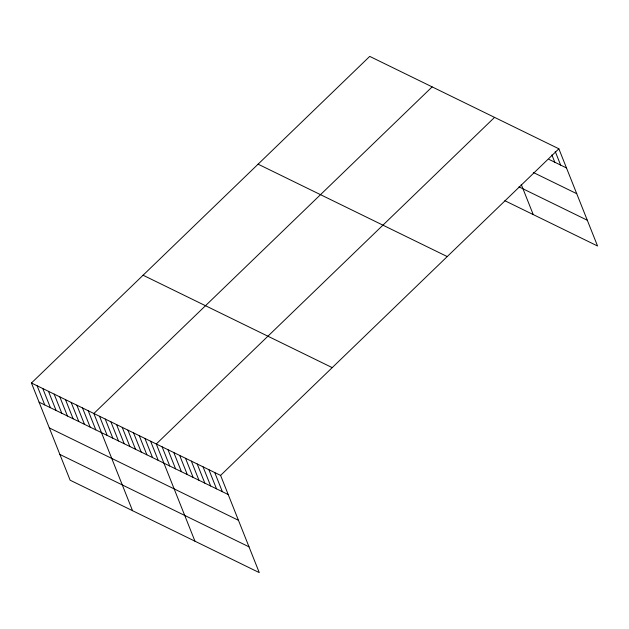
<?xml version="1.0" encoding="UTF-8"?>
<svg xmlns="http://www.w3.org/2000/svg" width="629" height="629" viewBox="0 0 629 629"><rect width="100%" height="100%" fill="white"/><g stroke="black" fill="none" stroke-linecap="round" stroke-linejoin="round"><path stroke-width="0.94" d="M31.45 383.006L220.59 475.406L259.266 572.61L70.133 480.202L31.45 383.006L369.734 56.39L558.866 148.798L597.55 245.994L504.875 200.722M432.147 86.881L93.863 413.497L132.546 510.701M494.559 117.379L156.283 443.988L194.966 541.192M220.59 475.406L558.866 148.798M548.952 159.373L566.485 167.943M533.313 172.48L576.738 193.701M518.941 186.837L587.297 220.236M258.094 164.169L447.235 256.577M143.082 275.219L332.222 367.627M39.069 402.151L228.209 494.551M49.321 427.909L238.454 520.309M59.881 454.445L249.021 546.853M555.203 151.408L560.643 165.081M551.892 154.931L554.794 162.227M521.229 184.399L533.243 214.583M214.741 472.552L222.359 491.697M208.899 469.698L216.518 488.843M203.049 466.836L210.668 485.981M197.207 463.982L204.826 483.127M191.358 461.128L198.976 480.273M185.516 458.274L193.127 477.419M179.666 455.412L187.285 474.557M173.816 452.558L181.435 471.703M167.974 449.704L175.593 468.849M162.125 446.849L169.744 465.987M150.606 441.22L158.225 460.365M144.929 438.444L152.548 457.59M139.261 435.677L146.879 454.814M133.584 432.901L141.203 452.047M127.907 430.126L135.526 449.271M122.238 427.358L129.857 446.504M116.562 424.583L124.18 443.728M110.885 421.815L118.504 440.96M105.216 419.04L112.835 438.185M99.539 416.272L107.158 435.41M88.194 410.721L95.812 429.866M82.517 407.954L90.136 427.099M76.84 405.178L84.459 424.323M71.171 402.411L78.79 421.556M65.495 399.635L73.113 418.78M59.818 396.868L67.437 416.005M54.149 394.092L61.768 413.237M48.472 391.317L56.091 410.462M42.796 388.549L50.414 407.694M37.127 385.774L44.745 404.919"/></g></svg>
